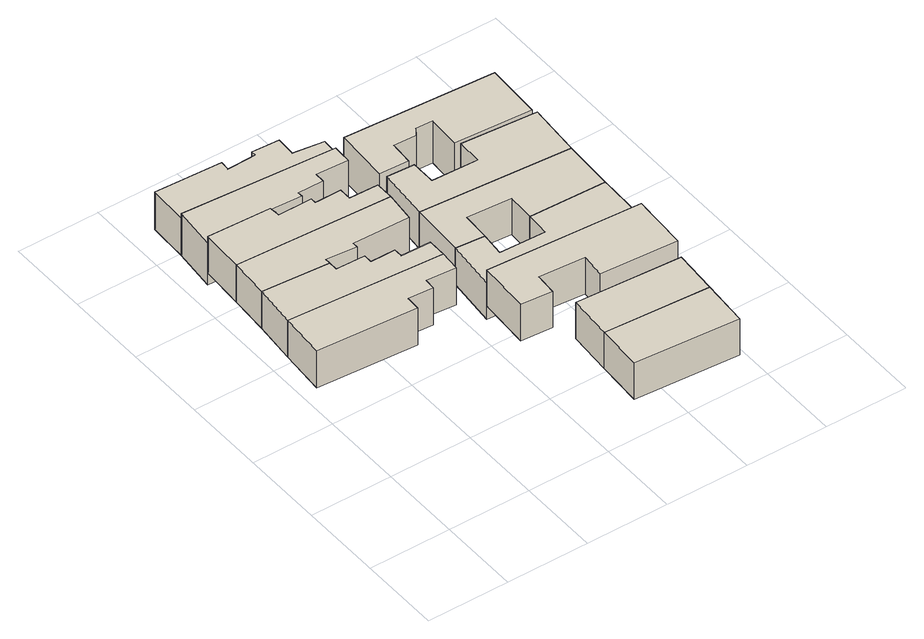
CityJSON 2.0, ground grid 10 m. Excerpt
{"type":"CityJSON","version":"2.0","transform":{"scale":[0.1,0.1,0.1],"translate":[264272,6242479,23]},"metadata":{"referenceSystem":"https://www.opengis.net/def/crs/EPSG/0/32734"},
"CityObjects":{
"building1":{"type":"Building","attributes":{"address":"57 Mountain Road Woodstock Cape Town","building":"house","building:levels":"1","footprint":{"type":"Polygon"},"plus_code":"CHX4X2XF+X6X","ground_height":26.83,"building_height":4.1,"roof_height":30.93},"geometry":[{"type":"Solid","lod":"1","boundaries":[[[[0,1,2,3]],[[1,4,5,2]],[[4,6,7,5]],[[6,8,9,7]],[[8,10,11,9]],[[10,12,13,11]],[[12,14,15,13]],[[14,0,3,15]],[[3,2,5,7,9,11,13,15]],[[14,12,10,8,6,4,1,0]]]]}]},
"building2":{"type":"Building","attributes":{"address":"55 Mountain Road Woodstock Cape Town","building":"house","building:levels":"1","footprint":{"type":"Polygon"},"plus_code":"CHX2XCXJ+XCR","ground_height":26.83,"building_height":4.1,"roof_height":30.93},"geometry":[{"type":"Solid","lod":"1","boundaries":[[[[0,14,15,3]],[[14,16,17,15]],[[16,18,19,17]],[[18,20,21,19]],[[20,22,23,21]],[[22,24,25,23]],[[24,26,27,25]],[[26,28,29,27]],[[28,30,31,29]],[[30,0,3,31]],[[3,15,17,19,21,23,25,27,29,31]],[[30,28,26,24,22,20,18,16,14,0]]]]}]},
"building3":{"type":"Building","attributes":{"address":"53 Mountain Road Woodstock Cape Town","building":"house","building:levels":"1","footprint":{"type":"Polygon"},"plus_code":"CHX4XRXV+X2V","ground_height":26.83,"building_height":4.1,"roof_height":30.93},"geometry":[{"type":"Solid","lod":"1","boundaries":[[[[30,28,29,31]],[[28,32,33,29]],[[32,34,35,33]],[[34,36,37,35]],[[36,38,39,37]],[[38,40,41,39]],[[40,42,43,41]],[[42,30,31,43]],[[31,29,33,35,37,39,41,43]],[[42,40,38,36,34,32,28,30]]]]}]},
"building4":{"type":"Building","attributes":{"address":"51 Mountain Road Woodstock Cape Town","building":"house","building:levels":"1","footprint":{"type":"Polygon"},"plus_code":"CHX3X8XG+X7R","ground_height":26.83,"building_height":4.1,"roof_height":30.93},"geometry":[{"type":"Solid","lod":"1","boundaries":[[[[42,40,41,43]],[[40,44,45,41]],[[44,46,47,45]],[[46,48,49,47]],[[48,50,51,49]],[[50,52,53,51]],[[52,54,55,53]],[[54,56,57,58,55]],[[56,59,60,61,58,57]],[[59,42,43,61,60]],[[43,41,45,47,49,51,53,55,58,61]],[[59,56,54,52,50,48,46,44,40,42]]]]}]},
"building5":{"type":"Building","attributes":{"address":"49 Mountain Road Woodstock Cape Town","building":"house","building:levels":"1","footprint":{"type":"Polygon"},"plus_code":"CHX5XGXJ+X7R","ground_height":25.94,"building_height":4.1,"roof_height":30.04},"geometry":[{"type":"Solid","lod":"1","boundaries":[[[[62,63,57,60]],[[63,64,65,57]],[[64,66,67,65]],[[66,68,69,67]],[[68,70,71,69]],[[70,72,73,71]],[[72,74,75,73]],[[74,76,77,75]],[[76,78,79,80,77]],[[78,81,82,83,80,79]],[[81,62,60,83,82]],[[60,57,65,67,69,71,73,75,77,80,83]],[[81,78,76,74,72,70,68,66,64,63,62]]]]}]},
"building6":{"type":"Building","attributes":{"address":"47 Mountain Road Woodstock Cape Town","building":"house","building:levels":"1","footprint":{"type":"Polygon"},"plus_code":"CHX3XVXX+XWR","ground_height":25.27,"building_height":4.1,"roof_height":29.37},"geometry":[{"type":"Solid","lod":"1","boundaries":[[[[81,78,79,82]],[[78,84,85,79]],[[84,86,87,85]],[[86,88,89,87]],[[88,90,91,89]],[[90,92,93,91]],[[92,94,95,93]],[[94,96,97,95]],[[96,98,99,97]],[[98,81,82,99]],[[82,79,85,87,89,91,93,95,97,99]],[[98,96,94,92,90,88,86,84,78,81]]]]}]},
"building7":{"type":"Building","attributes":{"address":"28 Brabant Road Woodstock Cape Town","building":"house","building:levels":"1","footprint":{"type":"Polygon"},"plus_code":"CJX5X3XV+X7V","ground_height":27.68,"building_height":4.1,"roof_height":31.78},"geometry":[{"type":"Solid","lod":"1","boundaries":[[[[100,101,102,103]],[[101,104,105,102]],[[104,106,107,105]],[[106,100,103,107]],[[103,102,105,107]],[[106,104,101,100]]]]}]},
"building8":{"type":"Building","attributes":{"address":"26 Brabant Road Woodstock Cape Town","building":"house","building:levels":"1","footprint":{"type":"Polygon"},"plus_code":"CJX5XFX6+XWV","ground_height":27.68,"building_height":4.1,"roof_height":31.78},"geometry":[{"type":"Solid","lod":"1","boundaries":[[[[100,106,107,103]],[[106,108,109,107]],[[108,110,111,109]],[[110,100,103,111]],[[103,107,109,111]],[[110,108,106,100]]]]}]},
"building9":{"type":"Building","attributes":{"address":"24 Brabant Road Woodstock Cape Town","building":"house","building:levels":"1","footprint":{"type":"Polygon"},"plus_code":"CJX4X4XR+XVV","ground_height":27.68,"building_height":4.1,"roof_height":31.78},"geometry":[{"type":"Solid","lod":"1","boundaries":[[[[112,113,114,115,116,117]],[[113,118,119,115,114]],[[118,120,121,119]],[[120,122,123,121]],[[122,124,125,123]],[[124,126,127,125]],[[126,128,129,127]],[[128,112,117,116,129]],[[116,115,119,121,123,125,127,129]],[[128,126,124,122,120,118,113,112]]]]}]},
"building10":{"type":"Building","attributes":{"address":"22 Brabant Road Cape Town","building":"house","building:levels":"1","footprint":{"type":"Polygon"},"plus_code":"CJX4X9XM+XQR","ground_height":25.94,"building_height":4.1,"roof_height":30.04},"geometry":[{"type":"Solid","lod":"1","boundaries":[[[[130,131,132,117]],[[131,133,134,132]],[[133,135,136,134]],[[135,137,138,136]],[[137,139,140,138]],[[139,141,142,140]],[[141,143,114,142]],[[143,130,117,114]],[[117,132,134,136,138,140,142,114]],[[143,141,139,137,135,133,131,130]]]]}]},
"building11":{"type":"Building","attributes":{"address":"20 Brabant Road Cape Town","building":"house","building:levels":"1","footprint":{"type":"Polygon"},"plus_code":"CJX8X2X7+XVV","ground_height":25.94,"building_height":4.1,"roof_height":30.04},"geometry":[{"type":"Solid","lod":"1","boundaries":[[[[131,144,145,132]],[[144,146,147,145]],[[146,141,142,147]],[[141,139,140,142]],[[139,148,149,140]],[[148,150,151,149]],[[150,133,134,151]],[[133,131,132,134]],[[132,145,147,142,140,149,151,134]],[[133,150,148,139,141,146,144,131]]]]}]},
"building12":{"type":"Building","attributes":{"address":"18 Brabant Road Cape Town","building":"house","building:levels":"1","footprint":{"type":"Polygon"},"plus_code":"CJX5X5X7+XJR","ground_height":25.94,"building_height":4.1,"roof_height":30.04},"geometry":[{"type":"Solid","lod":"1","boundaries":[[[[144,152,153,145]],[[152,154,155,153]],[[154,156,157,155]],[[156,158,159,157]],[[158,160,161,159]],[[160,162,163,161]],[[162,146,147,163]],[[146,144,145,147]],[[145,153,155,157,159,161,163,147]],[[146,162,160,158,156,154,152,144]]]]}]},
"building13":{"type":"Building","attributes":{"address":"16B Brabant Road Cape Town","building":"house","building:levels":"1","footprint":{"type":"Polygon"},"plus_code":"CJXCXCXX+X7W","ground_height":25.06,"building_height":4.1,"roof_height":29.16},"geometry":[{"type":"Solid","lod":"1","boundaries":[[[[164,165,166,167,168,169]],[[165,170,171,167,166]],[[170,172,173,171]],[[172,174,175,173]],[[174,176,177,175]],[[176,178,179,177]],[[178,180,181,179]],[[180,182,183,181]],[[182,184,185,183]],[[184,164,169,168,185]],[[168,167,171,173,175,177,179,181,183,185]],[[184,182,180,178,176,174,172,170,165,164]]]]}]}
},
"vertices":[
[8,287,29],[4,232,29],[4,232,79],[8,287,79],[125,224,29],[125,224,79],[126,241,29],[126,241,79],[156,239,29],[156,239,79],[157,253,29],[157,253,79],[193,250,29],[193,250,79],[195,275,29],[195,275,79],
[195,297,29],[195,297,79],[159,298,29],[159,298,79],[159,309,29],[159,309,79],[129,309,29],[129,309,79],[129,320,29],[129,320,79],[94,321,29],[94,321,79],[94,332,29],[94,332,79],[13,338,29],[13,338,79],
[94,339,29],[94,339,79],[131,335,29],[131,335,79],[131,342,29],[131,342,79],[200,340,29],[200,340,79],[204,377,29],[204,377,79],[16,386,29],[16,386,79],
[204,399,29],[204,399,79],[169,400,29],[169,400,79],[169,415,29],[169,415,79],[137,415,29],[137,415,79],[137,422,29],[137,422,79],[96,422,29],[96,422,79],[95,435,29],[95,435,70],[95,435,79],[19,438,29],[19,438,70],[19,438,79],
[19,438,13],[95,435,13],[102,435,13],[102,435,70],[101,441,13],[101,441,70],[138,439,13],[138,439,70],[138,445,13],[138,445,70],[169,445,13],[169,445,70],[169,457,13],[169,457,70],[208,455,13],[208,455,70],[209,478,13],[209,478,64],[209,478,70],[24,490,13],[24,490,64],[24,490,70],
[210,498,13],[210,498,64],[173,503,13],[173,503,64],[174,527,13],[174,527,64],[141,529,13],[141,529,64],[141,523,13],[141,523,64],[106,522,13],[106,522,64],[107,534,13],[107,534,64],[26,538,13],[26,538,64],
[249,74,39],[246,18,39],[246,18,88],[249,74,88],[372,9,39],[372,9,88],[376,66,39],[376,66,88],
[380,120,39],[380,120,88],[253,128,39],[253,128,88],
[396,210,39],[210,221,39],[210,221,70],[210,221,88],[396,210,88],[396,210,70],[206,158,39],[206,158,88],[244,155,39],[244,155,88],[246,181,39],[246,181,88],[301,177,39],[301,177,88],[299,148,39],[299,148,88],[392,142,39],[392,142,88],
[396,210,21],[398,274,21],[398,274,70],[305,277,21],[305,277,70],[304,249,21],[304,249,70],[248,251,21],[248,251,70],[251,280,21],[251,280,70],[216,283,21],[216,283,70],[210,221,21],
[401,336,21],[401,336,70],[219,349,21],[219,349,70],[253,314,21],[253,314,70],[307,310,21],[307,310,70],
[406,401,21],[406,401,70],[315,408,21],[315,408,70],[314,378,21],[314,378,70],[258,380,21],[258,380,70],[258,410,21],[258,410,70],[225,412,21],[225,412,70],
[412,482,5],[230,493,5],[230,493,54],[230,493,62],[412,482,62],[412,482,54],[226,427,5],[226,427,62],[262,425,5],[262,425,62],[264,453,5],[264,453,62],[291,452,5],[291,452,62],[297,461,5],[297,461,62],[318,460,5],[318,460,62],[316,420,5],[316,420,62],[409,414,5],[409,414,62]
]}
